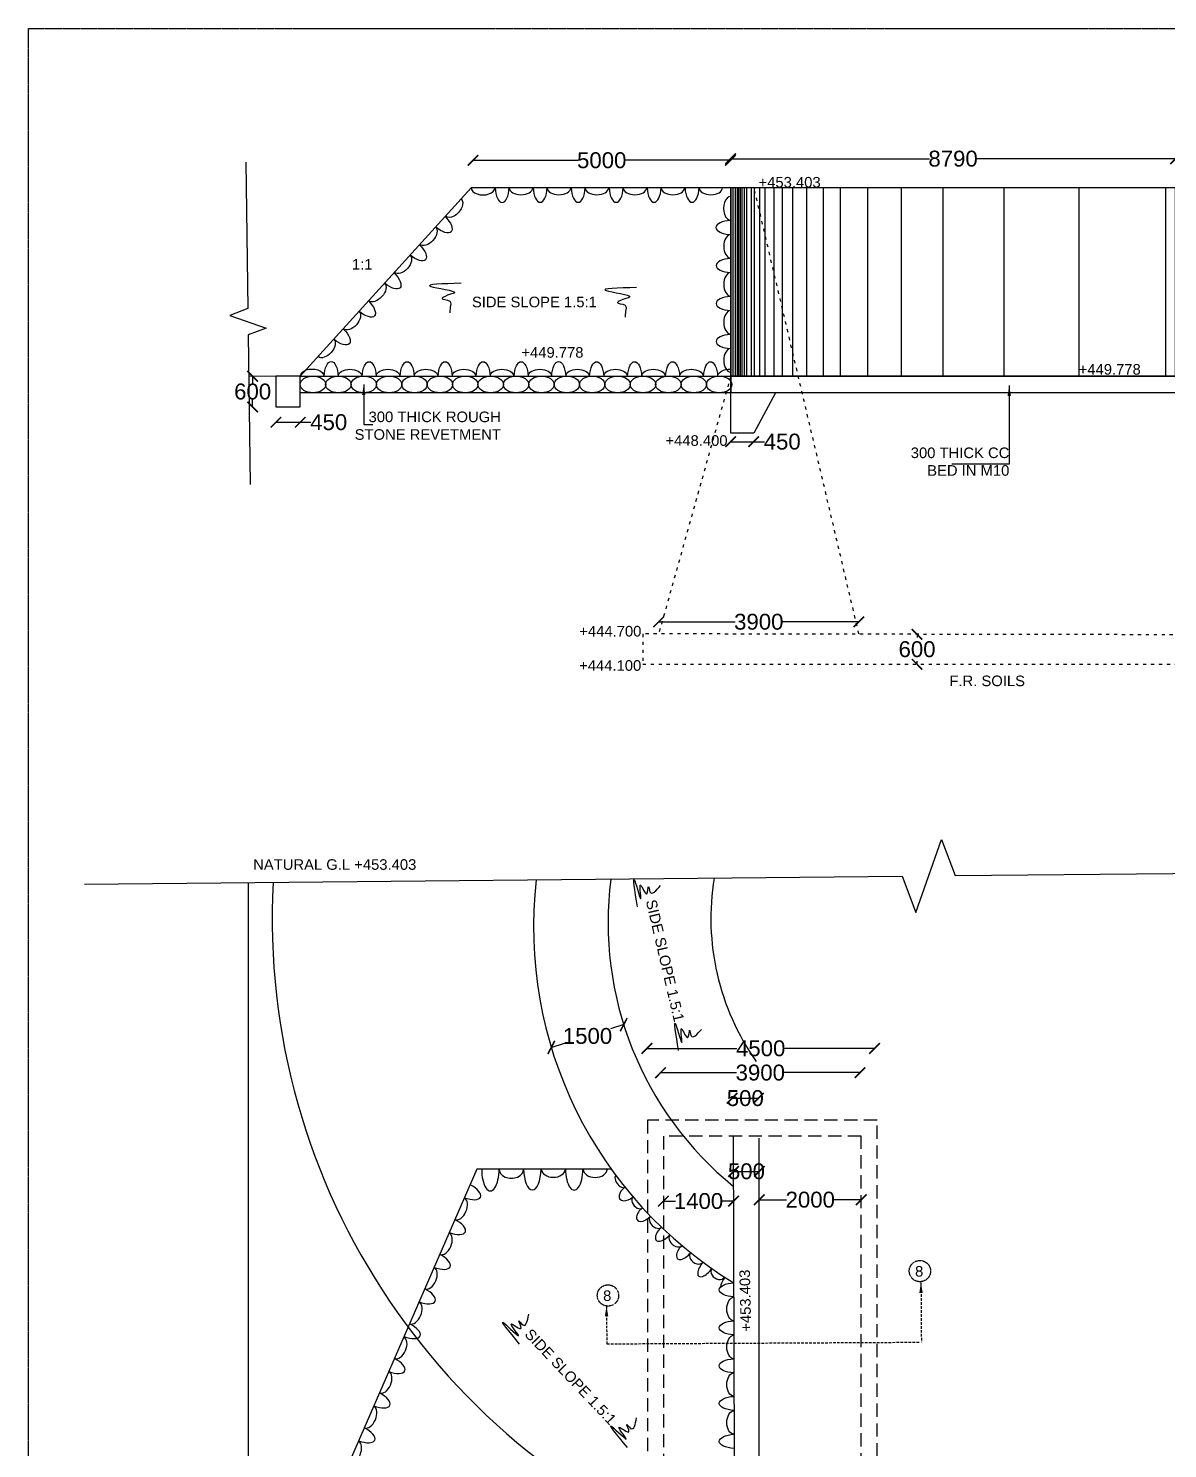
# Model space of a CAD drawing. Header units: millimetres. Extents: x -684 to 57229, y 11787 to 25017.
# Drawn here: x 36286 to 40590, y 19652 to 25017 of the extents above; entities that cross this region are included whole.
import ezdxf

# ---------------------------------------------------------------- set-up
doc = ezdxf.new("R2010")
doc.units = ezdxf.units.MM
doc.header["$MEASUREMENT"] = 0
doc.linetypes.add('ACAD_ISO03W100', pattern=[30, 12, -18])
doc.linetypes.add('HIDDENX2', pattern=[0.75, 0.5, -0.25])
doc.layers.add('DIMENSION', color=7, linetype='Continuous')
doc.layers.add('DRAWING', color=7, linetype='Continuous')
doc.styles.get("Standard").update_dxf_attribs({"font": 'arial.ttf'})
doc.dimstyles.get("Standard").update_dxf_attribs({"dimtxt": 60, "dimasz": 40, "dimexe": 0.18, "dimexo": 0.0625, "dimgap": 0.09, "dimtad": 0, "dimtih": 1, "dimtoh": 1, "dimdec": 0, "dimzin": 0, "dimdsep": 46, "dimtxsty": 'Standard', "dimblk": 'ARCHTICK', "dimcen": 0.05, "dimse1": 1, "dimse2": 1, "dimadec": 0, "dimazin": 0, "dimtfac": 1, "dimtdec": 0, "dimtofl": 0, "dimtmove": 0, "dimatfit": 3, "dimfxl": 1, "dimtolj": 1, "dimtzin": 0, "dimarcsym": 0})

# ---------------------------------------------------------------- blocks, each defined once
blk = doc.blocks.new('_ArchTick')
at = {"color": 0, "linetype": 'ByBlock', "const_width": 0.15}
blk.add_lwpolyline([(-0.5, -0.5), (0.5, 0.5)], dxfattribs=at)
blk = doc.blocks.new('*D154')
at = {"layer": 'Defpoints', "color": 0, "transparency": 16777216}
for p in [(38939, 24524.2), (38939, 24524.2), (40619.7, 24545.1)]:
    blk.add_point(p, dxfattribs=at)
at = {"layer": 'DIMENSION', "color": 0, "lineweight": -2, "transparency": 16777216}
for p, q in [((38939, 24524.2), (39689.7, 24524.2)), ((40619.7, 24524.2), (39869, 24524.2))]:
    blk.add_line(p, q, dxfattribs=at)
at = {"layer": 'DIMENSION', "color": 0, "lineweight": -2, "transparency": 16777216, "xscale": 40, "yscale": 40, "zscale": 40, "rotation": 180}
blk.add_blockref('_ArchTick', (38939, 24524.2), dxfattribs=at)
at = {"layer": 'DIMENSION', "color": 0, "lineweight": -2, "transparency": 16777216, "xscale": 40, "yscale": 40, "zscale": 40}
blk.add_blockref('_ArchTick', (40619.7, 24524.2), dxfattribs=at)
at = {"layer": 'DIMENSION', "color": 0, "transparency": 16777216, "insert": (39779.3, 24524.2), "char_height": 60, "attachment_point": 5}
blk.add_mtext('\\A1;8790', dxfattribs=at)
blk = doc.blocks.new('*D155')
at = {"layer": 'Defpoints', "color": 0, "transparency": 16777216}
for p in [(37965.7, 24518.2), (37965.7, 24517), (38937.9, 24524.2)]:
    blk.add_point(p, dxfattribs=at)
at = {"layer": 'DIMENSION', "color": 0, "lineweight": -2, "transparency": 16777216}
for p, q in [((37965.7, 24518.2), (38362.2, 24518.2)), ((38937.9, 24518.2), (38541.4, 24518.2))]:
    blk.add_line(p, q, dxfattribs=at)
at = {"layer": 'DIMENSION', "color": 0, "lineweight": -2, "transparency": 16777216, "xscale": 40, "yscale": 40, "zscale": 40, "rotation": 180}
blk.add_blockref('_ArchTick', (37965.7, 24518.2), dxfattribs=at)
at = {"layer": 'DIMENSION', "color": 0, "lineweight": -2, "transparency": 16777216, "xscale": 40, "yscale": 40, "zscale": 40}
blk.add_blockref('_ArchTick', (38937.9, 24518.2), dxfattribs=at)
at = {"layer": 'DIMENSION', "color": 0, "transparency": 16777216, "insert": (38451.8, 24518.2), "char_height": 60, "attachment_point": 5}
blk.add_mtext('\\A1;5000', dxfattribs=at)
blk = doc.blocks.new('*D156')
at = {"layer": 'Defpoints', "color": 0, "transparency": 16777216}
for p in [(38939, 23487.6), (39026.2, 23487.6), (39026.2, 23455.3)]:
    blk.add_point(p, dxfattribs=at)
at = {"layer": 'DIMENSION', "color": 0, "lineweight": -2, "transparency": 16777216}
for p, q in [((38939, 23455.3), (39026.2, 23455.3)), ((39026.2, 23455.3), (39066.2, 23455.3))]:
    blk.add_line(p, q, dxfattribs=at)
at = {"layer": 'DIMENSION', "color": 0, "lineweight": -2, "transparency": 16777216, "xscale": 40, "yscale": 40, "zscale": 40, "rotation": 180}
blk.add_blockref('_ArchTick', (38939, 23455.3), dxfattribs=at)
at = {"layer": 'DIMENSION', "color": 0, "lineweight": -2, "transparency": 16777216, "xscale": 40, "yscale": 40, "zscale": 40}
blk.add_blockref('_ArchTick', (39026.2, 23455.3), dxfattribs=at)
at = {"layer": 'DIMENSION', "color": 0, "transparency": 16777216, "insert": (39133.7, 23455.3), "char_height": 60, "attachment_point": 5}
blk.add_mtext('\\A1;450', dxfattribs=at)
blk = doc.blocks.new('*D157')
at = {"layer": 'Defpoints', "color": 0, "transparency": 16777216}
for p in [(37220.8, 23702.6), (37132.9, 23586.6), (37220.8, 23586.6)]:
    blk.add_point(p, dxfattribs=at)
at = {"layer": 'DIMENSION', "color": 0, "lineweight": -2, "transparency": 16777216}
for p, q in [((37132.9, 23702.6), (37132.9, 23675.3)), ((37132.9, 23586.6), (37132.9, 23613.8))]:
    blk.add_line(p, q, dxfattribs=at)
at = {"layer": 'DIMENSION', "color": 0, "lineweight": -2, "transparency": 16777216, "xscale": 40, "yscale": 40, "zscale": 40}
for p, rotation in [((37132.9, 23702.6), 90), ((37132.9, 23586.6), 270)]:
    blk.add_blockref('_ArchTick', p, dxfattribs=dict(at, rotation=rotation))
at = {"layer": 'DIMENSION', "color": 0, "transparency": 16777216, "insert": (37132.9, 23644.6), "char_height": 60, "attachment_point": 5}
blk.add_mtext('\\A1;600', dxfattribs=at)
blk = doc.blocks.new('*D158')
at = {"layer": 'Defpoints', "color": 0, "transparency": 16777216}
for p in [(37220.8, 23586.6), (37312.8, 23586.6), (37312.8, 23528.8)]:
    blk.add_point(p, dxfattribs=at)
at = {"layer": 'DIMENSION', "color": 0, "lineweight": -2, "transparency": 16777216}
for p, q in [((37220.8, 23528.8), (37312.8, 23528.8)), ((37312.8, 23528.8), (37352.8, 23528.8))]:
    blk.add_line(p, q, dxfattribs=at)
at = {"layer": 'DIMENSION', "color": 0, "lineweight": -2, "transparency": 16777216, "xscale": 40, "yscale": 40, "zscale": 40, "rotation": 180}
blk.add_blockref('_ArchTick', (37220.8, 23528.8), dxfattribs=at)
at = {"layer": 'DIMENSION', "color": 0, "lineweight": -2, "transparency": 16777216, "xscale": 40, "yscale": 40, "zscale": 40}
blk.add_blockref('_ArchTick', (37312.8, 23528.8), dxfattribs=at)
at = {"layer": 'DIMENSION', "color": 0, "transparency": 16777216, "insert": (37420.3, 23528.8), "char_height": 60, "attachment_point": 5}
blk.add_mtext('\\A1;450', dxfattribs=at)
blk = doc.blocks.new('*D159')
at = {"layer": 'Defpoints', "color": 0, "linetype": 'ACAD_ISO03W100', "transparency": 16777216}
for p in [(39643.2, 22727.7), (39643.3, 22727.7), (39643.2, 22614.6)]:
    blk.add_point(p, dxfattribs=at)
at = {"layer": 'DIMENSION', "color": 0, "linetype": 'ACAD_ISO03W100', "lineweight": -2, "transparency": 16777216}
for p, q in [((39643.2, 22727.7), (39643.2, 22701.9)), ((39643.2, 22614.6), (39643.2, 22640.4))]:
    blk.add_line(p, q, dxfattribs=at)
at = {"layer": 'DIMENSION', "color": 0, "linetype": 'ACAD_ISO03W100', "lineweight": -2, "transparency": 16777216, "xscale": 40, "yscale": 40, "zscale": 40}
for p, rotation in [((39643.2, 22727.7), 90), ((39643.2, 22614.6), 270)]:
    blk.add_blockref('_ArchTick', p, dxfattribs=dict(at, rotation=rotation))
at = {"layer": 'DIMENSION', "color": 0, "linetype": 'ACAD_ISO03W100', "transparency": 16777216, "insert": (39643.2, 22671.2), "char_height": 60, "attachment_point": 5}
blk.add_mtext('\\A1;600', dxfattribs=at)
blk = doc.blocks.new('*D160')
at = {"layer": 'Defpoints', "color": 0, "transparency": 16777216}
for p in [(39423.3, 22774.9), (38667.1, 22729.4), (39423.3, 22729.4)]:
    blk.add_point(p, dxfattribs=at)
at = {"layer": 'DIMENSION', "color": 0, "lineweight": -2, "transparency": 16777216}
for p, q in [((38667.1, 22774.9), (38955.7, 22774.9)), ((39423.3, 22774.9), (39134.8, 22774.9))]:
    blk.add_line(p, q, dxfattribs=at)
at = {"layer": 'DIMENSION', "color": 0, "lineweight": -2, "transparency": 16777216, "xscale": 40, "yscale": 40, "zscale": 40, "rotation": 180}
blk.add_blockref('_ArchTick', (38667.1, 22774.9), dxfattribs=at)
at = {"layer": 'DIMENSION', "color": 0, "lineweight": -2, "transparency": 16777216, "xscale": 40, "yscale": 40, "zscale": 40}
blk.add_blockref('_ArchTick', (39423.3, 22774.9), dxfattribs=at)
at = {"layer": 'DIMENSION', "color": 0, "transparency": 16777216, "insert": (39045.2, 22774.9), "char_height": 60, "attachment_point": 5}
blk.add_mtext('\\A1;3900', dxfattribs=at)
blk = doc.blocks.new('*D170')
at = {"layer": 'Defpoints', "color": 0, "transparency": 16777216}
for p in [(38674.1, 21062), (39427.6, 21071.9), (39427.6, 21071.9)]:
    blk.add_point(p, dxfattribs=at)
at = {"layer": 'DRAWING', "color": 0, "lineweight": -2, "transparency": 16777216}
for p, q in [((38674.1, 21071.9), (38961.3, 21071.9)), ((39427.6, 21071.9), (39140.4, 21071.9))]:
    blk.add_line(p, q, dxfattribs=at)
at = {"layer": 'DRAWING', "color": 0, "lineweight": -2, "transparency": 16777216, "xscale": 40, "yscale": 40, "zscale": 40, "rotation": 180}
blk.add_blockref('_ArchTick', (38674.1, 21071.9), dxfattribs=at)
at = {"layer": 'DRAWING', "color": 0, "lineweight": -2, "transparency": 16777216, "xscale": 40, "yscale": 40, "zscale": 40}
blk.add_blockref('_ArchTick', (39427.6, 21071.9), dxfattribs=at)
at = {"layer": 'DRAWING', "color": 0, "transparency": 16777216, "insert": (39050.9, 21071.9), "char_height": 60, "attachment_point": 5}
blk.add_mtext('\\A1;3900', dxfattribs=at)
blk = doc.blocks.new('*D171')
at = {"layer": 'Defpoints', "color": 0, "transparency": 16777216}
for p in [(38622.4, 21155.2), (39482.7, 21163.5), (39482.7, 21163.5)]:
    blk.add_point(p, dxfattribs=at)
at = {"layer": 'DRAWING', "color": 0, "lineweight": -2, "transparency": 16777216}
for p, q in [((38622.4, 21163.5), (38961.8, 21163.5)), ((39482.7, 21163.5), (39143.3, 21163.5))]:
    blk.add_line(p, q, dxfattribs=at)
at = {"layer": 'DRAWING', "color": 0, "lineweight": -2, "transparency": 16777216, "xscale": 40, "yscale": 40, "zscale": 40, "rotation": 180}
blk.add_blockref('_ArchTick', (38622.4, 21163.5), dxfattribs=at)
at = {"layer": 'DRAWING', "color": 0, "lineweight": -2, "transparency": 16777216, "xscale": 40, "yscale": 40, "zscale": 40}
blk.add_blockref('_ArchTick', (39482.7, 21163.5), dxfattribs=at)
at = {"layer": 'DRAWING', "color": 0, "transparency": 16777216, "insert": (39052.5, 21163.5), "char_height": 60, "attachment_point": 5}
blk.add_mtext('\\A1;4500', dxfattribs=at)
blk = doc.blocks.new('*D172')
at = {"layer": 'Defpoints', "color": 0, "transparency": 16777216}
for p in [(38944.2, 20942.1), (39044.2, 20975.4), (39044.2, 20943.7)]:
    blk.add_point(p, dxfattribs=at)
at = {"layer": 'DRAWING', "color": 0, "lineweight": -2, "transparency": 16777216}
blk.add_line((38944.2, 20975.4), (39044.2, 20975.4), dxfattribs=at)
at = {"layer": 'DRAWING', "color": 0, "lineweight": -2, "transparency": 16777216, "xscale": 40, "yscale": 40, "zscale": 40, "rotation": 180}
blk.add_blockref('_ArchTick', (38944.2, 20975.4), dxfattribs=at)
at = {"layer": 'DRAWING', "color": 0, "lineweight": -2, "transparency": 16777216, "xscale": 40, "yscale": 40, "zscale": 40}
blk.add_blockref('_ArchTick', (39044.2, 20975.4), dxfattribs=at)
at = {"layer": 'DRAWING', "color": 0, "transparency": 16777216, "insert": (38994.2, 20975.4), "char_height": 60, "attachment_point": 5}
blk.add_mtext('\\A1;500', dxfattribs=at)
blk = doc.blocks.new('*D173')
at = {"layer": 'Defpoints', "color": 0, "transparency": 16777216}
for p in [(39047.2, 20699), (38950, 20603.6), (39047.2, 20603.6)]:
    blk.add_point(p, dxfattribs=at)
at = {"layer": 'DRAWING', "color": 0, "lineweight": -2, "transparency": 16777216}
blk.add_line((38950, 20699), (39047.2, 20699), dxfattribs=at)
at = {"layer": 'DRAWING', "color": 0, "lineweight": -2, "transparency": 16777216, "xscale": 40, "yscale": 40, "zscale": 40, "rotation": 180}
blk.add_blockref('_ArchTick', (38950, 20699), dxfattribs=at)
at = {"layer": 'DRAWING', "color": 0, "lineweight": -2, "transparency": 16777216, "xscale": 40, "yscale": 40, "zscale": 40}
blk.add_blockref('_ArchTick', (39047.2, 20699), dxfattribs=at)
at = {"layer": 'DRAWING', "color": 0, "transparency": 16777216, "insert": (38998.6, 20699), "char_height": 60, "attachment_point": 5}
blk.add_mtext('\\A1;500', dxfattribs=at)
blk = doc.blocks.new('*D174')
at = {"layer": 'Defpoints', "color": 0, "transparency": 16777216}
for p in [(38950, 20603.6), (38684.7, 20595.7), (38950, 20586.6)]:
    blk.add_point(p, dxfattribs=at)
at = {"layer": 'DRAWING', "color": 0, "lineweight": -2, "transparency": 16777216}
for p, q in [((38684.7, 20586.6), (38730.6, 20586.6)), ((38950, 20586.6), (38904.1, 20586.6))]:
    blk.add_line(p, q, dxfattribs=at)
at = {"layer": 'DRAWING', "color": 0, "lineweight": -2, "transparency": 16777216, "xscale": 40, "yscale": 40, "zscale": 40, "rotation": 180}
blk.add_blockref('_ArchTick', (38684.7, 20586.6), dxfattribs=at)
at = {"layer": 'DRAWING', "color": 0, "lineweight": -2, "transparency": 16777216, "xscale": 40, "yscale": 40, "zscale": 40}
blk.add_blockref('_ArchTick', (38950, 20586.6), dxfattribs=at)
at = {"layer": 'DRAWING', "color": 0, "transparency": 16777216, "insert": (38817.4, 20586.6), "char_height": 60, "attachment_point": 5}
blk.add_mtext('\\A1;1400', dxfattribs=at)
blk = doc.blocks.new('*D175')
at = {"layer": 'Defpoints', "color": 0, "transparency": 16777216}
for p in [(39047.2, 20586.6), (39432.2, 20591.8), (39432.2, 20586.6)]:
    blk.add_point(p, dxfattribs=at)
at = {"layer": 'DRAWING', "color": 0, "lineweight": -2, "transparency": 16777216}
for p, q in [((39047.2, 20591.8), (39149.6, 20591.8)), ((39432.2, 20591.8), (39329.8, 20591.8))]:
    blk.add_line(p, q, dxfattribs=at)
at = {"layer": 'DRAWING', "color": 0, "lineweight": -2, "transparency": 16777216, "xscale": 40, "yscale": 40, "zscale": 40, "rotation": 180}
blk.add_blockref('_ArchTick', (39047.2, 20591.8), dxfattribs=at)
at = {"layer": 'DRAWING', "color": 0, "lineweight": -2, "transparency": 16777216, "xscale": 40, "yscale": 40, "zscale": 40}
blk.add_blockref('_ArchTick', (39432.2, 20591.8), dxfattribs=at)
at = {"layer": 'DRAWING', "color": 0, "transparency": 16777216, "insert": (39239.7, 20591.8), "char_height": 60, "attachment_point": 5}
blk.add_mtext('\\A1;2000', dxfattribs=at)
blk = doc.blocks.new('*D176')
at = {"layer": 'Defpoints', "color": 0, "transparency": 16777216}
for p in [(38534.9, 21253.2), (38534.9, 21253.2), (38261.3, 21167.2)]:
    blk.add_point(p, dxfattribs=at)
at = {"layer": 'DRAWING', "color": 0, "lineweight": -2, "transparency": 16777216}
for p, q in [((38534.9, 21253.2), (38484.9, 21237.5)), ((38261.3, 21167.2), (38311.4, 21182.9))]:
    blk.add_line(p, q, dxfattribs=at)
at = {"layer": 'DRAWING', "color": 0, "lineweight": -2, "transparency": 16777216, "xscale": 40, "yscale": 40, "zscale": 40}
for p, rotation in [((38534.9, 21253.2), 17.46011614730003), ((38261.3, 21167.2), 197.4601161473)]:
    blk.add_blockref('_ArchTick', p, dxfattribs=dict(at, rotation=rotation))
at = {"layer": 'DRAWING', "color": 0, "transparency": 16777216, "insert": (38398.1, 21210.2), "char_height": 60, "attachment_point": 5}
blk.add_mtext('\\A1;1500', dxfattribs=at)

msp = doc.modelspace()

# ---------------------------------------------------------------- linework, layer by layer
at = {"layer": 'DIMENSION', "linetype": 'Continuous'}
for points in [[(37107.5, 24511.4), (37114.6, 23958.5), (37046.2, 23932.6), (37184.2, 23884.4), (37115.8, 23858.5), (37123.1, 23293.6)], [(36497, 21783.5), (39587.5, 21814.1), (39638.9, 21677.2), (39736.2, 21952.9), (39787.5, 21816.1), (41432.2, 21832.3)]]:
    msp.add_lwpolyline(points, dxfattribs=at)
at = {"layer": 'DIMENSION'}
for points in [[(38939, 24414.6), (37958.8, 24414.6), (37312.8, 23702.6), (38939, 23702.6)], [(40619.7, 24414.6), (38939, 24414.6), (38939, 23703.1), (40619.7, 23703.1)], [(37312.8, 23702.6), (37220.8, 23702.6), (37220.8, 23586.6), (37312.8, 23586.6)], [(38939, 23640.5), (37312.8, 23640.5), (37312.8, 23702.6), (38939, 23702.6)]]:
    msp.add_lwpolyline(points, close=True, dxfattribs=at)
for points in [[(38947.7, 24414.6), (38947.7, 23703.1)], [(38955.9, 24414.6), (38955.9, 23703.1)], [(38963.7, 24414.6), (38963.7, 23703.1)], [(38968.6, 24414.6), (38968.6, 23703.1)], [(38974.9, 24414.6), (38974.9, 23703.1)], [(38981.7, 24414.6), (38981.7, 23703.1)], [(38989.8, 24414.6), (38989.8, 23703.1)], [(38998.4, 24414.6), (38998.4, 23703.1)], [(39015.9, 24414.6), (39015.9, 23703.1)], [(39027.3, 24414.6), (39027.3, 23703.1)], [(39048.5, 24414.6), (39048.5, 23703.1)], [(39068.1, 24414.6), (39068.1, 23703.1)], [(39101.7, 24414.6), (39101.7, 23703.1)], [(39133.1, 24414.6), (39133.1, 23703.1)], [(39172.1, 24414.6), (39172.1, 23703.1)], [(39225.2, 24414.6), (39225.2, 23703.1)], [(39288, 24414.6), (39288, 23703.1)], [(39353, 24414.6), (39353, 23703.1)], [(39456, 24414.6), (39456, 23703.1)], [(39582.7, 24414.6), (39582.7, 23703.1)], [(39740.3, 24414.6), (39740.3, 23703.1)], [(39971.1, 24414.6), (39971.1, 23703.1)], [(40253.9, 24414.6), (40253.9, 23703.1)], [(40582.1, 24414.6), (40582.1, 23703.1)], [(37220.8, 23702.6), (37117.9, 23701.2)], [(41942.1, 23703.1), (38939, 23703.1)], [(39108.4, 23640.5), (39026.2, 23487.6), (38939, 23487.6), (38939, 23703.1)], [(41942.1, 23640.5), (38939, 23640.5)]]:
    msp.add_lwpolyline(points, dxfattribs=at)
at = {"layer": 'DIMENSION', "linetype": 'ACAD_ISO03W100'}
for points in [[(39423.3, 22729.4), (39027.3, 24414.6)], [(38939, 23702.6), (38667.1, 22729.4)]]:
    msp.add_lwpolyline(points, dxfattribs=at)
msp.add_lwpolyline([(41599.5, 22724.4), (38607.1, 22729.4), (38607.1, 22614.7), (41599.5, 22614.5)], close=True, dxfattribs=at)
at = {"layer": 'DIMENSION'}
for centre, major_axis, ratio, start_param, end_param in [((38003.2, 24414.6), (-44.4, 0), 0.613658, 0, 3.141593), ((38075.7, 24421.1), (0, -62.3), 0.429578, 4.817613, 7.748758), ((38146.7, 24415.4), (-44.4, 0), 0.613658, 0.031059, 3.110534), ((38219.3, 24421.9), (0, -62.3), 0.429578, 4.831278, 7.735093), ((38290.2, 24415.4), (-44.4, 0), 0.613658, 0.031059, 3.110534), ((38362.8, 24421.9), (0, -62.3), 0.429578, 4.831278, 7.735093), ((38433.7, 24415.4), (-44.4, 0), 0.613658, 0.031059, 3.110534), ((38506.2, 24421.9), (0, -62.3), 0.429578, 4.831278, 7.735093), ((38577.2, 24415.4), (-44.4, 0), 0.613658, 0.031059, 3.110534), ((38649.7, 24421.9), (0, -62.3), 0.429578, 4.831278, 7.735093), ((38720.7, 24415.4), (-44.4, 0), 0.613658, 0.031059, 3.110534), ((38793.2, 24421.9), (0, -62.3), 0.429578, 4.831278, 7.735093), ((38864.2, 24415.4), (-44.4, 0), 0.613658, 0.031059, 3.110534), ((38939, 24336.8), (0, 44.4), 0.613658, 0, 3.141593), ((38945.5, 24264.2), (-62.3, 0), 0.429578, 4.817613, 7.748758), ((38939.8, 24193.2), (0, 44.4), 0.613658, 0.031059, 3.110534), ((38946.4, 24120.7), (-62.3, 0), 0.429578, 4.831278, 7.735093), ((38939.8, 24049.8), (0, 44.4), 0.613658, 0.031059, 3.110534), ((38946.4, 23977.2), (-62.3, 0), 0.429578, 4.831278, 7.735093), ((38939.8, 23906.3), (0, 44.4), 0.613658, 0.031059, 3.110534), ((38946.4, 23833.7), (-62.3, 0), 0.429578, 4.831278, 7.735093), ((38939.8, 23762.8), (0, 44.4), 0.613658, 0.031059, 3.110534), ((37936.9, 20626.8), (57.1, -24.9), 0.429578, 4.831278, 7.735093), ((37914, 20557.7), (-17.7, -40.7), 0.613658, 0.031059, 3.110534), ((37879.6, 20495.3), (57.1, -24.9), 0.429578, 4.831278, 7.735093), ((37856.7, 20426.2), (-17.7, -40.7), 0.613658, 0.031059, 3.110534), ((37800, 20296.1), (-17.7, -40.7), 0.613658, 0.031059, 3.110534), ((37822.4, 20363.7), (57.1, -24.9), 0.429578, 4.831278, 7.735093), ((37765.7, 20233.6), (57.1, -24.9), 0.429578, 4.831278, 7.735093), ((37742.7, 20164.5), (-17.7, -40.7), 0.613658, 0.031059, 3.110534), ((37708.4, 20102.1), (57.1, -24.9), 0.429578, 4.831278, 7.735093), ((37685.5, 20032.9), (-17.7, -40.7), 0.613658, 0.031059, 3.110534), ((37651.1, 19970.5), (57.1, -24.9), 0.429578, 4.831278, 7.735093), ((37628.8, 19902.8), (-17.7, -40.7), 0.613658, 0.031059, 3.110534), ((37594.5, 19840.4), (57.1, -24.9), 0.429578, 4.831278, 7.735093), ((37571.5, 19771.3), (-17.7, -40.7), 0.613658, 0.031059, 3.110534), ((37537.2, 19708.8), (57.1, -24.9), 0.429578, 4.831278, 7.735093), ((37514.2, 19639.7), (-17.7, -40.7), 0.613658, 0.031059, 3.110534)]:
    msp.add_ellipse(centre, major_axis=major_axis, ratio=ratio, start_param=start_param, end_param=end_param, dxfattribs=at)
at = {"layer": 'DIMENSION', "extrusion": (0, 0, -1)}
for centre, major_axis, ratio, start_param, end_param in [((37890.9, 24339.8), (29.8, 32.9), 0.613658, 0, 3.141593), ((37837.4, 24290.4), (46.1, -41.9), 0.429578, 4.817613, 7.748758), ((37793.9, 24234), (29.8, 32.9), 0.613658, 0.031059, 3.110534), ((37740.3, 24184.7), (46.1, -41.9), 0.429578, 4.831278, 7.735093), ((37697.5, 24127.8), (29.8, 32.9), 0.613658, 0.031059, 3.110534), ((37643.9, 24078.4), (46.1, -41.9), 0.429578, 4.831278, 7.735093), ((37601, 24021.5), (29.8, 32.9), 0.613658, 0.031059, 3.110534), ((37547.5, 23972.2), (46.1, -41.9), 0.429578, 4.831278, 7.735093), ((37504.6, 23915.2), (29.8, 32.9), 0.613658, 0.031059, 3.110534), ((37452.1, 23867.1), (46.1, -41.9), 0.429578, 4.831278, 7.735093), ((37409.3, 23810.1), (29.8, 32.9), 0.613658, 0.031059, 3.110534), ((37357.2, 23702.6), (-44.4, 0), 0.613658, 0, 3.141593), ((37429.7, 23696), (0, 62.3), 0.429578, 4.817613, 7.748758), ((37500.7, 23701.7), (-44.4, 0), 0.613658, 0.031059, 3.110534), ((37573.3, 23695.2), (0, 62.3), 0.429578, 4.831278, 7.735093), ((37644.2, 23701.7), (-44.4, 0), 0.613658, 0.031059, 3.110534), ((37716.8, 23695.2), (0, 62.3), 0.429578, 4.831278, 7.735093), ((37787.7, 23701.7), (-44.4, 0), 0.613658, 0.031059, 3.110534), ((37860.2, 23695.2), (0, 62.3), 0.429578, 4.831278, 7.735093), ((37931.2, 23701.7), (-44.4, 0), 0.613658, 0.031059, 3.110534), ((38003.7, 23695.2), (0, 62.3), 0.429578, 4.831278, 7.735093), ((38074.7, 23701.7), (-44.4, 0), 0.613658, 0.031059, 3.110534), ((38147.2, 23695.2), (0, 62.3), 0.429578, 4.831278, 7.735093), ((38218.2, 23701.7), (-44.4, 0), 0.613658, 0.031059, 3.110534), ((38289.2, 23696), (0, 62.3), 0.429578, 4.817613, 7.748758), ((38360.2, 23701.7), (-44.4, 0), 0.613658, 0.031059, 3.110534), ((38432.7, 23695.2), (0, 62.3), 0.429578, 4.831278, 7.735093), ((38503.7, 23701.7), (-44.4, 0), 0.613658, 0.031059, 3.110534), ((38576.2, 23695.2), (0, 62.3), 0.429578, 4.831278, 7.735093), ((38647.1, 23701.7), (-44.4, 0), 0.613658, 0.031059, 3.110534), ((38719.7, 23695.2), (0, 62.3), 0.429578, 4.831278, 7.735093), ((38790.6, 23701.7), (-44.4, 0), 0.613658, 0.031059, 3.110534), ((38863.2, 23695.2), (0, 62.3), 0.429578, 4.831278, 7.735093), ((38934.1, 23701.7), (-44.4, 0), 0.613658, 0.031059, 1.680477), ((38958.4, 20251.6), (-62.3, 0), 0.429578, 4.831278, 7.735093), ((38951.8, 20179.1), (0, -44.4), 0.613658, 0.031059, 3.110534), ((38958.4, 20108.1), (-62.3, 0), 0.429578, 4.831278, 7.735093), ((38951.8, 20035.6), (0, -44.4), 0.613658, 0.031059, 3.110534), ((38957.5, 19964.6), (-62.3, 0), 0.429578, 4.817613, 7.748758), ((38951.8, 19893.6), (0, -44.4), 0.613658, 0.031059, 3.110534), ((38958.4, 19822.6), (-62.3, 0), 0.429578, 4.831278, 7.735093), ((38951.8, 19750.1), (0, -44.4), 0.613658, 0.031059, 3.110534), ((38958.4, 19679.1), (-62.3, 0), 0.429578, 4.831278, 7.735093)]:
    msp.add_ellipse(centre, major_axis=major_axis, ratio=ratio, start_param=start_param, end_param=end_param, dxfattribs=at)
at = {"layer": 'DIMENSION'}
for centre in [(37360.8, 23671.5), (37456.7, 23671.5), (37552.6, 23671.5), (37648.5, 23671.5), (37744.4, 23671.5), (37840.4, 23671.5), (37936.3, 23671.5), (38032.2, 23671.5), (38128.1, 23671.5), (38224, 23671.5), (38319.9, 23671.5), (38415.9, 23671.5), (38511.8, 23671.5), (38607.7, 23671.5), (38703.6, 23671.5), (38799.5, 23671.5), (38895.5, 23671.5)]:
    msp.add_ellipse(centre, major_axis=(-48, 0), ratio=0.656936, dxfattribs=at)
for points in [[(37920.4, 24053.6), (37805.7, 24042), (37895.2, 24017.8), (37857.3, 24003.1), (37848.9, 23996.8), (37877.3, 23986.3), (37879.4, 23963.2), (37877.3, 23942.2)], [(38583.1, 24037.7), (38468.4, 24026.2), (38557.8, 24002), (38519.9, 23987.3), (38511.5, 23981), (38539.9, 23970.5), (38542, 23947.3), (38539.9, 23926.3)]]:
    msp.add_spline(points, degree=3, dxfattribs=at)
at = {"layer": 'DRAWING', "linetype": 'HIDDENX2', "ltscale": 100}
for p, q in [((39432.2, 20831.8), (38684.7, 20831.8)), ((38684.7, 20831.8), (38684.7, 19043.1)), ((39432.2, 19509.6), (39432.2, 20831.8))]:
    msp.add_line(p, q, dxfattribs=at)
at = {"layer": 'DRAWING', "linetype": 'HIDDENX2'}
msp.add_lwpolyline([(36285.6, 25016.5), (56527.8, 25016.5), (56527.8, 11787), (36285.6, 11787)], close=True, dxfattribs=at)
at = {"layer": 'DRAWING'}
for points in [[(37116.5, 21789.6), (37116.5, 12328.9)], [(40633.9, 18368.1), (38954.2, 19211.9), (38949.3, 20831.8)], [(40633.9, 18476.6), (39047.2, 19262.1), (39047.2, 20824)], [(38487.5, 20707.4), (37980.1, 20707.4), (37328.9, 19211.9), (38001.9, 19211.9)]]:
    msp.add_lwpolyline(points, dxfattribs=at)
at = {"layer": 'DRAWING', "linetype": 'HIDDENX2', "ltscale": 100}
msp.add_lwpolyline([(40558.2, 19021), (39492.6, 19547.1), (39492.6, 20892.2), (38624.3, 20892.2), (38624.3, 19006), (40555, 18026.1), (40555, 17802.3)], dxfattribs=at)
at = {"layer": 'DRAWING', "linetype": 'HIDDENX2'}
for centre in [(39654.1, 20322.3), (38475.4, 20230.2)]:
    msp.add_circle(centre, 40.2, dxfattribs=at)
at = {"layer": 'DRAWING'}
for centre, radius, start, end in [((39790.4, 21656.9), 2584, 177.0357, 251.1193), ((39764.1, 21621), 1569.9, 173.4394, 238.8031), ((39759.3, 21638.3), 1283.5, 172.6201, 230.9046), ((39806.1, 21655.8), 942, 170.7629, 215.1342)]:
    msp.add_arc(centre, radius, start, end, dxfattribs=at)
for centre, major_axis, ratio, start_param, end_param in [((38031.1, 20704.4), (0, -79), 0.415022, 4.673976, 7.892394), ((38110.3, 20707.4), (-46.4, 0), 0.744221, 0, 3.141593), ((38189.6, 20708), (0, -79), 0.415022, 4.71983, 7.846541), ((38268.8, 20711.1), (-46.4, 0), 0.744221, 0.104982, 3.036611), ((38347.8, 20707.4), (0, -79), 0.415022, 4.712389, 7.853982), ((38427, 20710.5), (-46.4, 0), 0.744221, 0.087894, 3.053699), ((38522.3, 20661.1), (-17.2, 22.2), 0.508251, 0, 3.141593), ((38551.4, 20618.2), (-30.9, -23.7), 0.613239, 4.632744, 7.978872), ((38588.1, 20581.5), (-18.4, 20.8), 0.659388, 0, 3.141593), ((38614.9, 20539.9), (-28.5, -25.6), 0.573656, 4.512569, 8.079307), ((38656.6, 20508.9), (-20.9, 20.8), 0.686099, 0, 3.141593), ((38689.6, 20469.5), (-32, -30.6), 0.484742, 4.620675, 8.001814), ((38731.7, 20438.8), (-22.8, 19.9), 0.675095, 0, 3.141593), ((38767.6, 20401.6), (-29.6, -32.3), 0.492158, 4.62332, 7.998409), ((38810.8, 20374.1), (-23.2, 17.7), 0.7623, 0, 3.141593), ((38847.8, 20339.6), (-29.2, -36.6), 0.439458, 4.613928, 7.999156), ((38892.2, 20315.9), (-24.3, 16.2), 0.805084, 0, 3.141593), ((38927.9, 20284.1), (-23, -34.1), 0.434848, 4.551844, 5.685934), ((38927.9, 20284.1), (-23, -34.1), 0.434848, 7.959839, 8.044835)]:
    msp.add_ellipse(centre, major_axis=major_axis, ratio=ratio, start_param=start_param, end_param=end_param, dxfattribs=at)
for points in [[(38587.1, 21698.5), (38576.4, 21796.5), (38599.9, 21729.4), (38598.8, 21780.5), (38622.3, 21747.5), (38628.7, 21775.2), (38634, 21755), (38673.5, 21778.4)], [(38742.2, 21155.6), (38731.5, 21253.6), (38755, 21186.5), (38753.9, 21237.6), (38777.4, 21204.6), (38783.8, 21232.3), (38789.1, 21212.1), (38828.6, 21235.5)], [(38141.5, 20046.6), (38082.9, 20125.9), (38137, 20079.7), (38110.3, 20123.3), (38147.2, 20106.6), (38138.8, 20133.8), (38153.6, 20119), (38175.8, 20159.1)], [(38549, 19655.8), (38490.4, 19735.1), (38544.5, 19688.9), (38517.8, 19732.6), (38554.7, 19715.9), (38546.3, 19743), (38561.1, 19728.2), (38583.4, 19768.3)]]:
    msp.add_spline(points, degree=3, dxfattribs=at)

# ---------------------------------------------------------------- texts
at = {"layer": 'DRAWING', "char_height": 40, "attachment_point": 3}
for s, insert, width in [('+453.403', (39279, 24455.4), 232.351), ('1:1', (37585.8, 24145.5), 67.822), ('SIDE SLOPE 1.5:1', (38433.4, 24003.1), 554.491), ('+449.778', (38382.9, 23812.6), 554.491), ('+449.778', (40488.5, 23748.7), 232.351), ('300 THICK ROUGH STONE REVETMENT', (38070.8, 23569.2), 611.622), ('+448.400', (38927.2, 23479.7), 232.351), ('300 THICK CC BED IN M10', (39992, 23433.4), 376.017), ('+444.700', (38601.7, 22759.4), 232.351), ('+444.100', (38601.2, 22630), 232.351), ('F.R. SOILS', (40051.1, 22571.9), 318.072), ('NATURAL G.L +453.403', (37751.3, 21878.1), 688.602), ('8', (39666.8, 20341.5), 29.022), ('8', (38488.2, 20249.4), 29.022)]:
    msp.add_mtext(s, dxfattribs=dict(at, insert=insert, width=width))
for s, insert, width, rotation in [('SIDE SLOPE 1.5:1', (38764.6, 21269.8), 462.255, 283.1371), ('+453.403', (38971.7, 20327.3), 232.487, 91.2751), ('SIDE SLOPE 1.5:1', (38510.8, 19765.7), 462.255, 313.3935)]:
    msp.add_mtext(s, dxfattribs=dict(at, insert=insert, width=width, rotation=rotation))

# ---------------------------------------------------------------- dimensions: what is measured, and where the dimension line sits
at = {"layer": 'DIMENSION'}
for base, p1, p2, text, picture, middle in [((37965.7, 24518.2), (38937.9, 24524.2), (37965.7, 24517), '5000', '*D155', (38451.8, 24518.2)), ((38939, 24524.2), (40619.7, 24545.1), (38939, 24524.2), '8790', '*D154', (39779.3, 24524.2)), ((37312.8, 23528.8), (37220.8, 23586.6), (37312.8, 23586.6), '450', '*D158', (37420.3, 23528.8)), ((39026.2, 23455.3), (38939, 23487.6), (39026.2, 23487.6), '450', '*D156', (39133.7, 23455.3)), ((39423.3, 22774.9), (38667.1, 22729.4), (39423.3, 22729.4), '3900', '*D160', (39045.2, 22774.9))]:
    dim = msp.add_linear_dim(base=base, p1=p1, p2=p2, text=text, dimstyle='Standard', dxfattribs=at)
    dim.commit()
    dim.dimension.update_dxf_attribs({"geometry": picture, "text_midpoint": middle})
dim = msp.add_linear_dim(base=(37132.9, 23586.6), p1=(37220.8, 23702.6), p2=(37220.8, 23586.6), angle=90, text='600', dimstyle='Standard', dxfattribs=at)
dim.commit()
dim.dimension.update_dxf_attribs({"geometry": '*D157', "text_midpoint": (37132.9, 23644.6)})
at = {"layer": 'DIMENSION', "linetype": 'ACAD_ISO03W100'}
dim = msp.add_linear_dim(base=(39643.2, 22727.7), p1=(39643.2, 22614.6), p2=(39643.3, 22727.7), angle=90, text='600', dimstyle='Standard', dxfattribs=at)
dim.commit()
dim.dimension.update_dxf_attribs({"geometry": '*D159', "text_midpoint": (39643.2, 22671.2)})
at = {"layer": 'DRAWING'}
dim = msp.add_aligned_dim(p1=(38261.3, 21167.2), p2=(38534.9, 21253.2), distance=0, text='1500', dimstyle='Standard', dxfattribs=at)
dim.commit()
dim.dimension.update_dxf_attribs({"geometry": '*D176', "text_midpoint": (38398.1, 21210.2)})
for base, p1, p2, text, picture, middle in [((39482.7, 21163.5), (38622.4, 21155.2), (39482.7, 21163.5), '4500', '*D171', (39052.5, 21163.5)), ((39427.6, 21071.9), (38674.1, 21062), (39427.6, 21071.9), '3900', '*D170', (39050.9, 21071.9)), ((38950, 20586.6), (38684.7, 20595.7), (38950, 20603.6), '1400', '*D174', (38817.4, 20586.6)), ((39432.2, 20591.8), (39047.2, 20586.6), (39432.2, 20586.6), '2000', '*D175', (39239.7, 20591.8))]:
    dim = msp.add_linear_dim(base=base, p1=p1, p2=p2, text=text, dimstyle='Standard', dxfattribs=at)
    dim.commit()
    dim.dimension.update_dxf_attribs({"geometry": picture, "text_midpoint": middle})
for base, p1, p2, picture, middle in [((39044.2, 20975.4), (38944.2, 20942.1), (39044.2, 20943.7), '*D172', (38994.2, 20975.4)), ((39047.2, 20699), (38950, 20603.6), (39047.2, 20603.6), '*D173', (38998.6, 20699))]:
    dim = msp.add_linear_dim(base=base, p1=p1, p2=p2, text='500', dimstyle='Standard', dxfattribs=at)
    dim.commit()
    dim.dimension.update_dxf_attribs({"geometry": picture, "text_midpoint": middle, "dimtype": 160})

# ---------------------------------------------------------------- leaders
at = {"layer": 'DIMENSION'}
for points in [[(37552.6, 23671.5), (37552.6, 23519.8), (37586.6, 23519.8)], [(39991.4, 23667.6), (39991.4, 23370.4), (39774.3, 23370.4)]]:
    msp.add_leader(points, dimstyle='Standard', override={"dimgap": 0.09, "dimtad": 0}, dxfattribs=at)
at = {"layer": 'DRAWING', "linetype": 'HIDDENX2', "ltscale": 20}
for points in [[(39657.9, 20279.7), (39659.5, 20054.4)], [(38469.9, 20191.1), (38470.8, 20047.5), (39655.6, 20053.7)]]:
    msp.add_leader(points, dimstyle='Standard', override={"dimgap": 0.09, "dimtad": 0}, dxfattribs=at)

doc.saveas('drawing.dxf')
